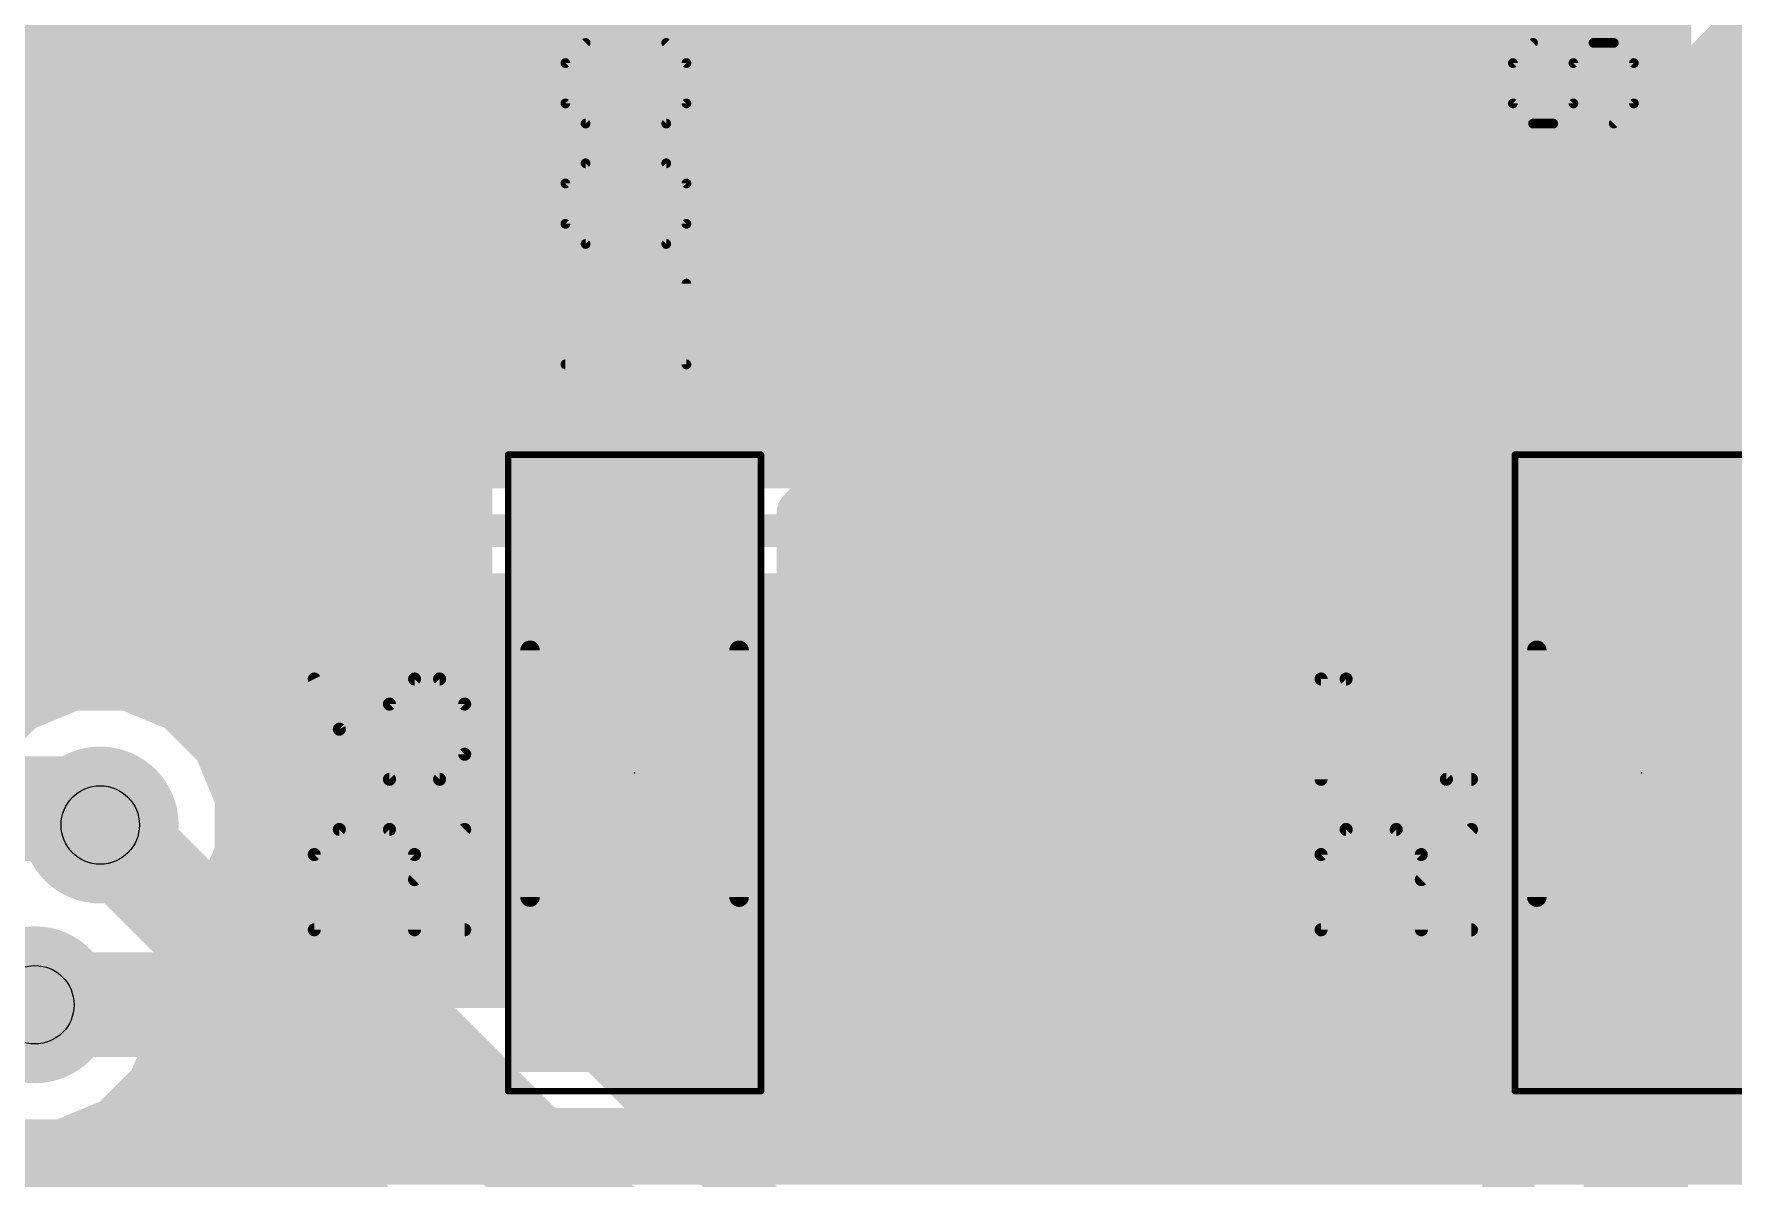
# Model space of a CAD drawing. Extents: x 0 to 10.8, y 0 to 6.1.
# Drawn here: x 4.35 to 4.87, y 3.722 to 4.072 of the extents above; entities that cross this region are included whole.
import ezdxf

# ---------------------------------------------------------------- set-up
doc = ezdxf.new("R2010")
doc.units = 0
for name, color, linetype in [('1', 22, 'CONTINUOUS'), ('116', 253, 'CONTINUOUS'), ('16', 175, 'CONTINUOUS'), ('18', 82, 'CONTINUOUS'), ('23', 7, 'CONTINUOUS'), ('25', 253, 'CONTINUOUS'), ('29', 253, 'CONTINUOUS'), ('30', 253, 'CONTINUOUS'), ('31', 253, 'CONTINUOUS'), ('35', 253, 'CONTINUOUS'), ('39', 22, 'CONTINUOUS'), ('44', 253, 'CONTINUOUS'), ('51', 253, 'CONTINUOUS')]:
    doc.layers.add(name, color=color, linetype=linetype)

# ---------------------------------------------------------------- blocks, each defined once
blk = doc.blocks.new('RECT')
blk.add_solid([(-0.5, -0.5), (0.5, -0.5), (-0.5, 0.5), (0.5, 0.5)])
blk = doc.blocks.new('ROUNDV')
at = {"const_width": 0.5}
blk.add_lwpolyline([(0, -0.25, 1), (0, 0.25, 1), (0, -0.25)], format="xyb", dxfattribs=at)

msp = doc.modelspace()

# ---------------------------------------------------------------- linework, layer by layer
at = {"layer": '1'}
for points, const_width in [([(4.6, 3.97), (4.6, 4.31)], 0.01), ([(4.87, 3.93), (4.87, 4.295)], 0.01), ([(4.579, 4.278102), (4.579, 3.978697)], 0.016), ([(4.849, 4.273102), (4.849, 3.949417)], 0.016), ([(4.620996, 3.961299), (4.620996, 4.270583)], 0.016), ([(4.335996, 4.08), (4.579, 4.08)], 0.016), ([(4.620996, 4.08), (4.849, 4.08)], 0.016), ([(4.335996, 4.064), (4.579, 4.064)], 0.016), ([(4.620996, 4.064), (4.849, 4.064)], 0.016), ([(4.335996, 4.048), (4.579, 4.048)], 0.016), ([(4.620996, 4.048), (4.849, 4.048)], 0.016), ([(4.335996, 4.032), (4.579, 4.032)], 0.016), ([(4.620996, 4.032), (4.849, 4.032)], 0.016), ([(4.335996, 4.016), (4.579, 4.016)], 0.016), ([(4.620996, 4.016), (4.849, 4.016)], 0.016), ([(4.335996, 4), (4.579, 4)], 0.016), ([(4.620996, 4), (4.849, 4)], 0.016), ([(4.335996, 3.984), (4.579, 3.984)], 0.016), ([(4.620996, 3.984), (4.849, 3.984)], 0.016), ([(4.579, 3.978697), (4.54972, 3.949417)], 0.016), ([(4.335996, 3.968), (4.568303, 3.968)], 0.016), ([(4.535, 3.905), (4.6, 3.97)], 0.01), ([(4.620996, 3.968), (4.849, 3.968)], 0.016), ([(4.608697, 3.949), (4.620996, 3.961299)], 0.016), ([(4.335996, 3.952), (4.552303, 3.952)], 0.016), ([(4.611697, 3.952), (4.849, 3.952)], 0.016), ([(4.491429, 3.949417), (4.482059, 3.940047)], 0.016), ([(4.54972, 3.949417), (4.491429, 3.949417)], 0.016), ([(4.585039, 3.925343), (4.608697, 3.949)], 0.016), ([(4.799579, 3.949417), (4.790209, 3.940047)], 0.016), ([(4.849, 3.949417), (4.799579, 3.949417)], 0.016), ([(4.482059, 3.940047), (4.482059, 3.863799)], 0.016), ([(4.790209, 3.940047), (4.790209, 3.863799)], 0.016), ([(4.335697, 3.936), (4.482059, 3.936)], 0.016), ([(4.595697, 3.936), (4.790209, 3.936)], 0.016), ([(4.585039, 3.863799), (4.585039, 3.925343)], 0.016), ([(4.845, 3.905), (4.87, 3.93)], 0.01), ([(4.326339, 3.92), (4.482059, 3.92)], 0.016), ([(4.585039, 3.92), (4.790209, 3.92)], 0.016), ([(4.326339, 3.904), (4.482059, 3.904)], 0.016), ([(4.585039, 3.904), (4.790209, 3.904)], 0.016), ([(4.533551, 3.901925), (4.535, 3.905)], 0.01), ([(4.841701, 3.901925), (4.845, 3.905)], 0.01), ([(4.326339, 3.888), (4.482059, 3.888)], 0.016), ([(4.585039, 3.888), (4.790209, 3.888)], 0.016), ([(4.326339, 3.872), (4.359043, 3.872)], 0.016), ([(4.361445, 3.872996), (4.345642, 3.866449)], 0.016), ([(4.378551, 3.872996), (4.361445, 3.872996)], 0.016), ([(4.394354, 3.866449), (4.378551, 3.872996)], 0.016), ([(4.380957, 3.872), (4.482059, 3.872)], 0.016), ([(4.585039, 3.872), (4.790209, 3.872)], 0.016), ([(4.345642, 3.866449), (4.333547, 3.854354)], 0.016), ([(4.406449, 3.854354), (4.394354, 3.866449)], 0.016), ([(4.482059, 3.863799), (4.491429, 3.854429)], 0.016), ([(4.575669, 3.854429), (4.585039, 3.863799)], 0.016), ([(4.790209, 3.863799), (4.799579, 3.854429)], 0.016), ([(4.404803, 3.856), (4.489858, 3.856)], 0.016), ([(4.57724, 3.856), (4.798008, 3.856)], 0.016), ([(4.410445, 3.844701), (4.406449, 3.854354)], 0.016), ([(4.491429, 3.854429), (4.575669, 3.854429)], 0.016), ([(4.799579, 3.854429), (4.883819, 3.854429)], 0.016), ([(4.426154, 3.828996), (4.410445, 3.844701)], 0.016), ([(4.488531, 3.844449), (4.475059, 3.830976)], 0.016), ([(4.578567, 3.844449), (4.488531, 3.844449)], 0.016), ([(4.592039, 3.830976), (4.578567, 3.844449)], 0.016), ([(4.796681, 3.844449), (4.783209, 3.830976)], 0.016), ([(4.886717, 3.844449), (4.796681, 3.844449)], 0.016), ([(4.37, 3.83), (4.405, 3.795)], 0.032), ([(4.41515, 3.84), (4.484083, 3.84)], 0.016), ([(4.583016, 3.84), (4.792232, 3.84)], 0.016), ([(4.475059, 3.830976), (4.475059, 3.828996)], 0.016), ([(4.592039, 3.748933), (4.592039, 3.830976)], 0.016), ([(4.783209, 3.830976), (4.783209, 3.748933)], 0.016), ([(4.475059, 3.828996), (4.426154, 3.828996)], 0.016), ([(4.592039, 3.824), (4.783209, 3.824)], 0.016), ([(4.592039, 3.808), (4.783209, 3.808)], 0.016), ([(4.405, 3.795), (4.405, 3.79)], 0.032), ([(4.405, 3.79), (4.53, 3.79)], 0.032), ([(4.53, 3.79), (4.533551, 3.789957)], 0.032), ([(4.841701, 3.789957), (4.84, 3.775)], 0.032), ([(4.845, 3.79), (4.841701, 3.789957)], 0.032), ([(5.135, 3.79), (4.845, 3.79)], 0.032), ([(4.592039, 3.792), (4.783209, 3.792)], 0.016), ([(4.28, 3.775), (4.35, 3.775)], 0.032), ([(4.84, 3.775), (4.84, 3.375)], 0.032), ([(4.592039, 3.776), (4.783209, 3.776)], 0.016), ([(4.592039, 3.76), (4.783209, 3.76)], 0.016), ([(4.386449, 3.750642), (4.388154, 3.754764)], 0.016), ([(4.388154, 3.754764), (4.39724, 3.751)], 0.016), ([(4.374354, 3.738547), (4.386449, 3.750642)], 0.016), ([(4.39724, 3.751), (4.412756, 3.751)], 0.016), ([(4.412756, 3.751), (4.475059, 3.751)], 0.016), ([(4.475059, 3.751), (4.475059, 3.748933)], 0.016), ([(4.475059, 3.748933), (4.488531, 3.735461)], 0.016), ([(4.578567, 3.735461), (4.592039, 3.748933)], 0.016), ([(4.783209, 3.748933), (4.796681, 3.735461)], 0.016), ([(4.379807, 3.744), (4.479992, 3.744)], 0.016), ([(4.587106, 3.744), (4.788142, 3.744)], 0.016), ([(4.358551, 3.732), (4.374354, 3.738547)], 0.016), ([(4.341445, 3.732), (4.358551, 3.732)], 0.016), ([(4.488531, 3.735461), (4.578567, 3.735461)], 0.016), ([(4.796681, 3.735461), (4.801, 3.735461)], 0.016), ([(4.801, 3.735461), (4.801, 3.413996)], 0.016), ([(4.268154, 3.728), (4.801, 3.728)], 0.016)]:
    msp.add_lwpolyline(points, dxfattribs=dict(at, const_width=const_width))
for points, const_width in [([(4.579, 4.076, 1), (4.579, 4.084)], 0.008), ([(4.620996, 4.084, 1), (4.620996, 4.076)], 0.008), ([(4.849, 4.076, 1), (4.849, 4.084)], 0.008), ([(4.579, 4.06, 1), (4.579, 4.068)], 0.008), ([(4.620996, 4.068, 1), (4.620996, 4.06)], 0.008), ([(4.849, 4.06, 1), (4.849, 4.068)], 0.008), ([(4.579, 4.044, 1), (4.579, 4.052)], 0.008), ([(4.620996, 4.052, 1), (4.620996, 4.044)], 0.008), ([(4.849, 4.044, 1), (4.849, 4.052)], 0.008), ([(4.579, 4.028, 1), (4.579, 4.036)], 0.008), ([(4.620996, 4.036, 1), (4.620996, 4.028)], 0.008), ([(4.849, 4.028, 1), (4.849, 4.036)], 0.008), ([(4.579, 4.012, 1), (4.579, 4.02)], 0.008), ([(4.620996, 4.02, 1), (4.620996, 4.012)], 0.008), ([(4.849, 4.012, 1), (4.849, 4.02)], 0.008), ([(4.579, 3.996, 1), (4.579, 4.004)], 0.008), ([(4.620996, 4.004, 1), (4.620996, 3.996)], 0.008), ([(4.849, 3.996, 1), (4.849, 4.004)], 0.008), ([(4.579, 3.98, 1), (4.579, 3.988)], 0.008), ([(4.620996, 3.988, 1), (4.620996, 3.98)], 0.008), ([(4.849, 3.98, 1), (4.849, 3.988)], 0.008), ([(4.581828, 3.975868, 1), (4.576172, 3.981525)], 0.008), ([(4.575, 3.978697, 1), (4.583, 3.978697)], 0.008), ([(4.568303, 3.964, 1), (4.568303, 3.972)], 0.008), ([(4.601768, 3.968232, 1), (4.598232, 3.971768)], 0.005), ([(4.620996, 3.972, 1), (4.620996, 3.964)], 0.008), ([(4.849, 3.964, 1), (4.849, 3.972)], 0.008), ([(4.5975, 3.97, 1), (4.6025, 3.97)], 0.005), ([(4.623824, 3.958471, 1), (4.618168, 3.964128)], 0.008), ([(4.616996, 3.961299, 1), (4.624996, 3.961299)], 0.008), ([(4.552303, 3.948, 1), (4.552303, 3.956)], 0.008), ([(4.611697, 3.956, 1), (4.611697, 3.948)], 0.008), ([(4.849, 3.948, 1), (4.849, 3.956)], 0.008), ([(4.491429, 3.953417, 1), (4.491429, 3.945417)], 0.008), ([(4.494258, 3.946589, 1), (4.488601, 3.952246)], 0.008), ([(4.546892, 3.952246, 1), (4.552549, 3.946589)], 0.008), ([(4.54972, 3.945417, 1), (4.54972, 3.953417)], 0.008), ([(4.605868, 3.951828, 1), (4.611525, 3.946172)], 0.008), ([(4.611525, 3.946172, 1), (4.605868, 3.951828)], 0.008), ([(4.799579, 3.953417, 1), (4.799579, 3.945417)], 0.008), ([(4.802407, 3.946589, 1), (4.79675, 3.952246)], 0.008), ([(4.845, 3.949417, 1), (4.853, 3.949417)], 0.008), ([(4.849, 3.945417, 1), (4.849, 3.953417)], 0.008), ([(4.486059, 3.940047, 1), (4.478059, 3.940047)], 0.008), ([(4.794209, 3.940047, 1), (4.786209, 3.940047)], 0.008), ([(4.479231, 3.942876, 1), (4.484887, 3.937219)], 0.008), ([(4.482059, 3.932, 1), (4.482059, 3.94)], 0.008), ([(4.595697, 3.94, 1), (4.595697, 3.932)], 0.008), ([(4.78738, 3.942876, 1), (4.793037, 3.937219)], 0.008), ([(4.790209, 3.932, 1), (4.790209, 3.94)], 0.008), ([(4.589039, 3.925343, 1), (4.581039, 3.925343)], 0.008), ([(4.582211, 3.928171, 1), (4.587868, 3.922514)], 0.008), ([(4.8675, 3.93, 1), (4.8725, 3.93)], 0.005), ([(4.871768, 3.928232, 1), (4.868232, 3.931768)], 0.005), ([(4.482059, 3.916, 1), (4.482059, 3.924)], 0.008), ([(4.585039, 3.924, 1), (4.585039, 3.916)], 0.008), ([(4.790209, 3.916, 1), (4.790209, 3.924)], 0.008), ([(4.482059, 3.9, 1), (4.482059, 3.908)], 0.008), ([(4.585039, 3.908, 1), (4.585039, 3.9)], 0.008), ([(4.790209, 3.9, 1), (4.790209, 3.908)], 0.008), ([(4.53129, 3.902991, 1), (4.535813, 3.90086)], 0.005), ([(4.533232, 3.906768, 1), (4.536768, 3.903232)], 0.005), ([(4.537262, 3.903934, 1), (4.532738, 3.906066)], 0.005), ([(4.839996, 3.903754, 1), (4.843405, 3.900096)], 0.005), ([(4.843232, 3.906768, 1), (4.846768, 3.903232)], 0.005), ([(4.846704, 3.903171, 1), (4.843296, 3.906829)], 0.005), ([(4.482059, 3.884, 1), (4.482059, 3.892)], 0.008), ([(4.585039, 3.892, 1), (4.585039, 3.884)], 0.008), ([(4.790209, 3.884, 1), (4.790209, 3.892)], 0.008), ([(4.361445, 3.876996, 1), (4.361445, 3.868996)], 0.008), ([(4.359043, 3.868, 1), (4.359043, 3.876)], 0.008), ([(4.362976, 3.869301, 1), (4.359914, 3.876691)], 0.008), ([(4.380082, 3.876691, 1), (4.37702, 3.869301)], 0.008), ([(4.380957, 3.876, 1), (4.380957, 3.868)], 0.008), ([(4.378551, 3.868996, 1), (4.378551, 3.876996)], 0.008), ([(4.482059, 3.868, 1), (4.482059, 3.876)], 0.008), ([(4.585039, 3.876, 1), (4.585039, 3.868)], 0.008), ([(4.790209, 3.868, 1), (4.790209, 3.876)], 0.008), ([(4.34847, 3.86362, 1), (4.342813, 3.869277)], 0.008), ([(4.397183, 3.869277, 1), (4.391526, 3.86362)], 0.008), ([(4.344111, 3.870144, 1), (4.347173, 3.862753)], 0.008), ([(4.392823, 3.862753, 1), (4.395885, 3.870144)], 0.008), ([(4.484887, 3.866628, 1), (4.479231, 3.860971)], 0.008), ([(4.587868, 3.860971, 1), (4.582211, 3.866628)], 0.008), ([(4.793037, 3.866628, 1), (4.78738, 3.860971)], 0.008), ([(4.404803, 3.86, 1), (4.404803, 3.852)], 0.008), ([(4.478059, 3.863799, 1), (4.486059, 3.863799)], 0.008), ([(4.489858, 3.852, 1), (4.489858, 3.86)], 0.008), ([(4.57724, 3.86, 1), (4.57724, 3.852)], 0.008), ([(4.581039, 3.863799, 1), (4.589039, 3.863799)], 0.008), ([(4.786209, 3.863799, 1), (4.794209, 3.863799)], 0.008), ([(4.798008, 3.852, 1), (4.798008, 3.86)], 0.008), ([(4.410145, 3.855884, 1), (4.402753, 3.852824)], 0.008), ([(4.40362, 3.851526, 1), (4.409277, 3.857183)], 0.008), ([(4.491429, 3.858429, 1), (4.491429, 3.850429)], 0.008), ([(4.488601, 3.851601, 1), (4.494258, 3.857258)], 0.008), ([(4.572841, 3.857258, 1), (4.578498, 3.851601)], 0.008), ([(4.575669, 3.850429, 1), (4.575669, 3.858429)], 0.008), ([(4.799579, 3.858429, 1), (4.799579, 3.850429)], 0.008), ([(4.79675, 3.851601, 1), (4.802407, 3.857258)], 0.008), ([(4.413273, 3.84753, 1), (4.407617, 3.841872)], 0.008), ([(4.406749, 3.843171, 1), (4.414141, 3.846231)], 0.008), ([(4.488531, 3.848449, 1), (4.488531, 3.840449)], 0.008), ([(4.49136, 3.84162, 1), (4.485703, 3.847277)], 0.008), ([(4.581395, 3.847277, 1), (4.575739, 3.84162)], 0.008), ([(4.578567, 3.840449, 1), (4.578567, 3.848449)], 0.008), ([(4.796681, 3.848449, 1), (4.796681, 3.840449)], 0.008), ([(4.79951, 3.84162, 1), (4.793853, 3.847277)], 0.008), ([(4.375657, 3.835657, 1), (4.364343, 3.824343)], 0.016), ([(4.41515, 3.844, 1), (4.41515, 3.836)], 0.008), ([(4.484083, 3.836, 1), (4.484083, 3.844)], 0.008), ([(4.583016, 3.844, 1), (4.583016, 3.836)], 0.008), ([(4.792232, 3.836, 1), (4.792232, 3.844)], 0.008), ([(4.479059, 3.830976, 1), (4.471059, 3.830976)], 0.008), ([(4.596039, 3.830976, 1), (4.588039, 3.830976)], 0.008), ([(4.787209, 3.830976, 1), (4.779209, 3.830976)], 0.008), ([(4.426154, 3.832996, 1), (4.426154, 3.824996)], 0.008), ([(4.423325, 3.826167, 1), (4.428982, 3.831825)], 0.008), ([(4.472231, 3.833805, 1), (4.477887, 3.828148)], 0.008), ([(4.471059, 3.828996, 1), (4.479059, 3.828996)], 0.008), ([(4.475059, 3.824996, 1), (4.475059, 3.832996)], 0.008), ([(4.589211, 3.828148, 1), (4.594868, 3.833805)], 0.008), ([(4.78038, 3.833805, 1), (4.786037, 3.828148)], 0.008), ([(4.592039, 3.828, 1), (4.592039, 3.82)], 0.008), ([(4.783209, 3.82, 1), (4.783209, 3.828)], 0.008), ([(4.592039, 3.812, 1), (4.592039, 3.804)], 0.008), ([(4.783209, 3.804, 1), (4.783209, 3.812)], 0.008), ([(4.413, 3.795, 1), (4.397, 3.795)], 0.016), ([(4.399343, 3.789343, 1), (4.410657, 3.800657)], 0.016), ([(4.405, 3.798, 1), (4.405, 3.782)], 0.016), ([(4.530098, 3.797999, 1), (4.529902, 3.782001)], 0.016), ([(4.53, 3.782, 1), (4.53, 3.798)], 0.016), ([(4.533454, 3.781957, 1), (4.533649, 3.797956)], 0.016), ([(4.841596, 3.797956, 1), (4.841806, 3.781957)], 0.016), ([(4.84965, 3.789053, 1), (4.833752, 3.790861)], 0.016), ([(4.845, 3.798, 1), (4.845, 3.782)], 0.016), ([(4.845105, 3.782001, 1), (4.844895, 3.797999)], 0.016), ([(4.397, 3.79, 1), (4.413, 3.79)], 0.016), ([(4.592039, 3.796, 1), (4.592039, 3.788)], 0.008), ([(4.783209, 3.788, 1), (4.783209, 3.796)], 0.008), ([(4.35, 3.767, 1), (4.35, 3.783)], 0.016), ([(4.848, 3.775, 1), (4.832, 3.775)], 0.016), ([(4.592039, 3.78, 1), (4.592039, 3.772)], 0.008), ([(4.783209, 3.772, 1), (4.783209, 3.78)], 0.008), ([(4.832051, 3.775904, 1), (4.847949, 3.774096)], 0.016), ([(4.592039, 3.764, 1), (4.592039, 3.756)], 0.008), ([(4.783209, 3.756, 1), (4.783209, 3.764)], 0.008), ([(4.389684, 3.758459, 1), (4.386623, 3.751068)], 0.008), ([(4.39185, 3.753235, 1), (4.384457, 3.756292)], 0.008), ([(4.382752, 3.75217, 1), (4.390145, 3.749113)], 0.008), ([(4.389277, 3.747813, 1), (4.38362, 3.75347)], 0.008), ([(4.39724, 3.755, 1), (4.39724, 3.747)], 0.008), ([(4.395709, 3.747304, 1), (4.398771, 3.754696)], 0.008), ([(4.412756, 3.755, 1), (4.412756, 3.747)], 0.008), ([(4.412756, 3.747, 1), (4.412756, 3.755)], 0.008), ([(4.479059, 3.751, 1), (4.471059, 3.751)], 0.008), ([(4.477887, 3.751761, 1), (4.472231, 3.746105)], 0.008), ([(4.475059, 3.747, 1), (4.475059, 3.755)], 0.008), ([(4.594868, 3.746105, 1), (4.589211, 3.751761)], 0.008), ([(4.786037, 3.751761, 1), (4.78038, 3.746105)], 0.008), ([(4.379807, 3.748, 1), (4.379807, 3.74)], 0.008), ([(4.471059, 3.748933, 1), (4.479059, 3.748933)], 0.008), ([(4.479992, 3.74, 1), (4.479992, 3.748)], 0.008), ([(4.587106, 3.748, 1), (4.587106, 3.74)], 0.008), ([(4.588039, 3.748933, 1), (4.596039, 3.748933)], 0.008), ([(4.779209, 3.748933, 1), (4.787209, 3.748933)], 0.008), ([(4.788142, 3.74, 1), (4.788142, 3.748)], 0.008), ([(4.371526, 3.741376, 1), (4.377183, 3.735719)], 0.008), ([(4.375885, 3.734852, 1), (4.372823, 3.742243)], 0.008), ([(4.35702, 3.735695, 1), (4.360082, 3.728305)], 0.008), ([(4.358551, 3.728, 1), (4.358551, 3.736)], 0.008), ([(4.488531, 3.739461, 1), (4.488531, 3.731461)], 0.008), ([(4.485703, 3.732632, 1), (4.49136, 3.738289)], 0.008), ([(4.575739, 3.738289, 1), (4.581395, 3.732632)], 0.008), ([(4.578567, 3.731461, 1), (4.578567, 3.739461)], 0.008), ([(4.796681, 3.739461, 1), (4.796681, 3.731461)], 0.008), ([(4.793853, 3.732632, 1), (4.79951, 3.738289)], 0.008), ([(4.805, 3.735461, 1), (4.797, 3.735461)], 0.008), ([(4.801, 3.731461, 1), (4.801, 3.739461)], 0.008), ([(4.801, 3.724, 1), (4.801, 3.732)], 0.008)]:
    msp.add_lwpolyline(points, format="xyb", dxfattribs=dict(at, const_width=const_width))
at = {"layer": '116', "const_width": 0.008071}
for points in [[(4.37, 3.820079, 1), (4.37, 3.839921, 1), (4.37, 3.820079)], [(4.35, 3.765079, 1), (4.35, 3.784921, 1), (4.35, 3.765079)]]:
    msp.add_lwpolyline(points, format="xyb", dxfattribs=at)
at = {"layer": '16'}
for points, const_width in [([(4.415, 3.94), (4.775, 4.3)], 0.01), ([(4.69, 3.92), (5.07, 4.3)], 0.01), ([(4.736917, 4.291614), (4.406299, 3.960996)], 0.016), ([(5.032189, 4.291886), (4.681299, 3.940996)], 0.016), ([(4.445689, 3.940996), (4.76528, 4.260583)], 0.016), ([(4.710996, 3.911299), (5.06028, 4.260583)], 0.016), ([(4.299697, 4.08), (4.525303, 4.08)], 0.016), ([(4.584693, 4.08), (4.820303, 4.08)], 0.016), ([(4.283697, 4.064), (4.509303, 4.064)], 0.016), ([(4.568693, 4.064), (4.804303, 4.064)], 0.016), ([(4.863697, 4.064), (6.910063, 4.064)], 0.016), ([(4.267697, 4.048), (4.493303, 4.048)], 0.016), ([(4.552693, 4.048), (4.788303, 4.048)], 0.016), ([(4.847697, 4.048), (6.910063, 4.048)], 0.016), ([(4.251697, 4.032), (4.477303, 4.032)], 0.016), ([(4.536693, 4.032), (4.772303, 4.032)], 0.016), ([(4.831697, 4.032), (6.910063, 4.032)], 0.016), ([(4.235697, 4.016), (4.461303, 4.016)], 0.016), ([(4.520693, 4.016), (4.756303, 4.016)], 0.016), ([(4.815697, 4.016), (6.910063, 4.016)], 0.016), ([(4.219697, 4), (4.445303, 4)], 0.016), ([(4.504693, 4), (4.740303, 4)], 0.016), ([(4.799697, 4), (6.910063, 4)], 0.016), ([(4.203697, 3.984), (4.429303, 3.984)], 0.016), ([(4.488693, 3.984), (4.724303, 3.984)], 0.016), ([(4.783697, 3.984), (6.910063, 3.984)], 0.016), ([(4.227906, 3.968), (4.413303, 3.968)], 0.016), ([(4.472693, 3.968), (4.708303, 3.968)], 0.016), ([(4.767697, 3.968), (6.910063, 3.968)], 0.016), ([(4.406299, 3.960996), (4.234909, 3.960996)], 0.016), ([(4.456693, 3.952), (4.692303, 3.952)], 0.016), ([(4.751697, 3.952), (6.910063, 3.952)], 0.016), ([(4.681299, 3.940996), (4.445689, 3.940996)], 0.016), ([(4.205, 3.94), (4.415, 3.94)], 0.01), ([(4.735697, 3.936), (6.910063, 3.936)], 0.016), ([(4.719697, 3.92), (6.910063, 3.92)], 0.016), ([(4.235, 3.92), (4.69, 3.92)], 0.01), ([(4.698697, 3.899), (4.710996, 3.911299)], 0.016), ([(4.703697, 3.904), (6.910063, 3.904)], 0.016), ([(4.243697, 3.899), (4.698697, 3.899)], 0.016), ([(4.240996, 3.888), (6.910063, 3.888)], 0.016), ([(4.372756, 3.873996), (4.237331, 3.873996)], 0.016), ([(4.375169, 3.872996), (4.372756, 3.873996)], 0.016), ([(4.378551, 3.872996), (4.375169, 3.872996)], 0.016), ([(4.394354, 3.866449), (4.378551, 3.872996)], 0.016), ([(4.380957, 3.872), (6.910063, 3.872)], 0.016), ([(4.406449, 3.854354), (4.394354, 3.866449)], 0.016), ([(4.404803, 3.856), (6.910063, 3.856)], 0.016), ([(4.412996, 3.838551), (4.406449, 3.854354)], 0.016), ([(4.19, 3.835), (4.365, 3.835)], 0.032), ([(4.365, 3.835), (4.37, 3.83)], 0.032), ([(4.412398, 3.84), (6.910063, 3.84)], 0.016), ([(4.412996, 3.821445), (4.412996, 3.838551)], 0.016), ([(4.409909, 3.813996), (4.412996, 3.821445)], 0.016), ([(4.412996, 3.824), (6.910063, 3.824)], 0.016), ([(4.462756, 3.813996), (4.409909, 3.813996)], 0.016), ([(4.477091, 3.808059), (4.462756, 3.813996)], 0.016), ([(4.488059, 3.797091), (4.477091, 3.808059)], 0.016), ([(4.47715, 3.808), (6.910063, 3.808)], 0.016), ([(5.206154, 3.078996), (4.488059, 3.797091)], 0.016), ([(4.49315, 3.792), (6.910063, 3.792)], 0.016), ([(4.35, 3.775), (4.455, 3.775)], 0.032), ([(4.455, 3.775), (5.19, 3.04)], 0.032), ([(4.50915, 3.776), (6.910063, 3.776)], 0.016), ([(4.52515, 3.76), (6.910063, 3.76)], 0.016), ([(4.54115, 3.744), (6.910063, 3.744)], 0.016), ([(4.435, 3.72), (4.185, 3.72)], 0.032), ([(4.525, 3.63), (4.435, 3.72)], 0.032), ([(4.55715, 3.728), (6.910063, 3.728)], 0.016)]:
    msp.add_lwpolyline(points, dxfattribs=dict(at, const_width=const_width))
for points, const_width in [([(4.525303, 4.076, 1), (4.525303, 4.084)], 0.008), ([(4.584693, 4.084, 1), (4.584693, 4.076)], 0.008), ([(4.820303, 4.076, 1), (4.820303, 4.084)], 0.008), ([(4.509303, 4.06, 1), (4.509303, 4.068)], 0.008), ([(4.568693, 4.068, 1), (4.568693, 4.06)], 0.008), ([(4.804303, 4.06, 1), (4.804303, 4.068)], 0.008), ([(4.863697, 4.068, 1), (4.863697, 4.06)], 0.008), ([(4.493303, 4.044, 1), (4.493303, 4.052)], 0.008), ([(4.552693, 4.052, 1), (4.552693, 4.044)], 0.008), ([(4.788303, 4.044, 1), (4.788303, 4.052)], 0.008), ([(4.847697, 4.052, 1), (4.847697, 4.044)], 0.008), ([(4.477303, 4.028, 1), (4.477303, 4.036)], 0.008), ([(4.536693, 4.036, 1), (4.536693, 4.028)], 0.008), ([(4.772303, 4.028, 1), (4.772303, 4.036)], 0.008), ([(4.831697, 4.036, 1), (4.831697, 4.028)], 0.008), ([(4.461303, 4.012, 1), (4.461303, 4.02)], 0.008), ([(4.520693, 4.02, 1), (4.520693, 4.012)], 0.008), ([(4.756303, 4.012, 1), (4.756303, 4.02)], 0.008), ([(4.815697, 4.02, 1), (4.815697, 4.012)], 0.008), ([(4.445303, 3.996, 1), (4.445303, 4.004)], 0.008), ([(4.504693, 4.004, 1), (4.504693, 3.996)], 0.008), ([(4.740303, 3.996, 1), (4.740303, 4.004)], 0.008), ([(4.799697, 4.004, 1), (4.799697, 3.996)], 0.008), ([(4.429303, 3.98, 1), (4.429303, 3.988)], 0.008), ([(4.488693, 3.988, 1), (4.488693, 3.98)], 0.008), ([(4.724303, 3.98, 1), (4.724303, 3.988)], 0.008), ([(4.783697, 3.988, 1), (4.783697, 3.98)], 0.008), ([(4.413303, 3.964, 1), (4.413303, 3.972)], 0.008), ([(4.472693, 3.972, 1), (4.472693, 3.964)], 0.008), ([(4.708303, 3.964, 1), (4.708303, 3.972)], 0.008), ([(4.767697, 3.972, 1), (4.767697, 3.964)], 0.008), ([(4.406299, 3.956996, 1), (4.406299, 3.964996)], 0.008), ([(4.403471, 3.963824, 1), (4.409128, 3.958168)], 0.008), ([(4.456693, 3.956, 1), (4.456693, 3.948)], 0.008), ([(4.692303, 3.948, 1), (4.692303, 3.956)], 0.008), ([(4.751697, 3.956, 1), (4.751697, 3.948)], 0.008), ([(4.445689, 3.944996, 1), (4.445689, 3.936996)], 0.008), ([(4.442861, 3.943825, 1), (4.448517, 3.938168)], 0.008), ([(4.678471, 3.943824, 1), (4.684128, 3.938168)], 0.008), ([(4.681299, 3.936996, 1), (4.681299, 3.944996)], 0.008), ([(4.413232, 3.941768, 1), (4.416768, 3.938232)], 0.005), ([(4.415, 3.9375, 1), (4.415, 3.9425)], 0.005), ([(4.735697, 3.94, 1), (4.735697, 3.932)], 0.008), ([(4.719697, 3.924, 1), (4.719697, 3.916)], 0.008), ([(4.688232, 3.921768, 1), (4.691768, 3.918232)], 0.005), ([(4.69, 3.9175, 1), (4.69, 3.9225)], 0.005), ([(4.708168, 3.914128, 1), (4.713824, 3.908471)], 0.008), ([(4.713824, 3.908471, 1), (4.708168, 3.914128)], 0.008), ([(4.703697, 3.908, 1), (4.703697, 3.9)], 0.008), ([(4.695868, 3.901828, 1), (4.701525, 3.896172)], 0.008), ([(4.698697, 3.895, 1), (4.698697, 3.903)], 0.008), ([(4.374287, 3.877691, 1), (4.371225, 3.870301)], 0.008), ([(4.375169, 3.876996, 1), (4.375169, 3.868996)], 0.008), ([(4.372756, 3.869996, 1), (4.372756, 3.877996)], 0.008), ([(4.373638, 3.869301, 1), (4.3767, 3.876691)], 0.008), ([(4.380082, 3.876691, 1), (4.37702, 3.869301)], 0.008), ([(4.380957, 3.876, 1), (4.380957, 3.868)], 0.008), ([(4.378551, 3.868996, 1), (4.378551, 3.876996)], 0.008), ([(4.397183, 3.869277, 1), (4.391526, 3.86362)], 0.008), ([(4.392823, 3.862753, 1), (4.395885, 3.870144)], 0.008), ([(4.404803, 3.86, 1), (4.404803, 3.852)], 0.008), ([(4.410144, 3.855885, 1), (4.402753, 3.852823)], 0.008), ([(4.40362, 3.851526, 1), (4.409277, 3.857183)], 0.008), ([(4.370657, 3.840657, 1), (4.359343, 3.829343)], 0.016), ([(4.365, 3.827, 1), (4.365, 3.843)], 0.016), ([(4.364343, 3.824343, 1), (4.375657, 3.835657)], 0.016), ([(4.412398, 3.844, 1), (4.412398, 3.836)], 0.008), ([(4.416996, 3.838551, 1), (4.408996, 3.838551)], 0.008), ([(4.409301, 3.83702, 1), (4.416691, 3.840082)], 0.008), ([(4.412996, 3.828, 1), (4.412996, 3.82)], 0.008), ([(4.416691, 3.819914, 1), (4.409301, 3.822976)], 0.008), ([(4.408996, 3.821445, 1), (4.416996, 3.821445)], 0.008), ([(4.409909, 3.817996, 1), (4.409909, 3.809996)], 0.008), ([(4.406214, 3.815527, 1), (4.413605, 3.812465)], 0.008), ([(4.464287, 3.817692, 1), (4.461225, 3.8103)], 0.008), ([(4.462756, 3.809996, 1), (4.462756, 3.817996)], 0.008), ([(4.479919, 3.810887, 1), (4.474262, 3.805231)], 0.008), ([(4.47715, 3.812, 1), (4.47715, 3.804)], 0.008), ([(4.47556, 3.804363, 1), (4.478621, 3.811755)], 0.008), ([(4.490887, 3.799919, 1), (4.485231, 3.794262)], 0.008), ([(4.485231, 3.794262, 1), (4.490887, 3.799919)], 0.008), ([(4.49315, 3.796, 1), (4.49315, 3.788)], 0.008), ([(4.35, 3.783, 1), (4.35, 3.767)], 0.016), ([(4.460657, 3.780657, 1), (4.449343, 3.769343)], 0.016), ([(4.455, 3.767, 1), (4.455, 3.783)], 0.016), ([(4.50915, 3.78, 1), (4.50915, 3.772)], 0.008), ([(4.52515, 3.764, 1), (4.52515, 3.756)], 0.008), ([(4.54115, 3.748, 1), (4.54115, 3.74)], 0.008), ([(4.440657, 3.725657, 1), (4.429343, 3.714343)], 0.016), ([(4.435, 3.712, 1), (4.435, 3.728)], 0.016), ([(4.55715, 3.732, 1), (4.55715, 3.724)], 0.008)]:
    msp.add_lwpolyline(points, format="xyb", dxfattribs=dict(at, const_width=const_width))
at = {"layer": '23'}
for p in [(4.533551, 3.845941), (4.841701, 3.845941)]:
    msp.add_point(p, dxfattribs=at)
at = {"layer": '25'}
for points, const_width in [([(4.518559, 4.069276), (4.512386, 4.063106)], 0.003), ([(4.549417, 4.063106), (4.543248, 4.069276)], 0.003), ([(4.808559, 4.069276), (4.802386, 4.063106)], 0.003), ([(4.820902, 4.063106), (4.827075, 4.069276)], 0.003), ([(4.827075, 4.069276), (4.833248, 4.069276)], 0.003), ([(4.833248, 4.069276), (4.839417, 4.063106)], 0.003), ([(4.512386, 4.063106), (4.512386, 4.05076)], 0.003), ([(4.549417, 4.05076), (4.549417, 4.063106)], 0.003), ([(4.802386, 4.063106), (4.802386, 4.05076)], 0.003), ([(4.820902, 4.05076), (4.820902, 4.063106)], 0.003), ([(4.839417, 4.063106), (4.839417, 4.05076)], 0.003), ([(4.512386, 4.05076), (4.518559, 4.044591)], 0.003), ([(4.543248, 4.044591), (4.549417, 4.05076)], 0.003), ([(4.802386, 4.05076), (4.808559, 4.044591)], 0.003), ([(4.814732, 4.044591), (4.820902, 4.05076)], 0.003), ([(4.839417, 4.05076), (4.833248, 4.044591)], 0.003), ([(4.518559, 4.044591), (4.543248, 4.044591)], 0.003), ([(4.808559, 4.044591), (4.814732, 4.044591)], 0.003), ([(4.518559, 4.032445), (4.512386, 4.026276)], 0.003), ([(4.543248, 4.032445), (4.518559, 4.032445)], 0.003), ([(4.549417, 4.026276), (4.543248, 4.032445)], 0.003), ([(4.512386, 4.026276), (4.512386, 4.013929)], 0.003), ([(4.549417, 4.013929), (4.549417, 4.026276)], 0.003), ([(4.512386, 4.013929), (4.518559, 4.00776)], 0.003), ([(4.543248, 4.00776), (4.549417, 4.013929)], 0.003), ([(4.518559, 4.00776), (4.543248, 4.00776)], 0.003), ([(4.549417, 3.970929), (4.549417, 3.995614)], 0.003), ([(4.512386, 3.970929), (4.549417, 3.970929)], 0.003), ([(4.435516, 3.874665), (4.443189, 3.859319)], 0.004), ([(4.466209, 3.874665), (4.458535, 3.866992)], 0.004), ([(4.473882, 3.874665), (4.466209, 3.874665)], 0.004), ([(4.481551, 3.866992), (4.473882, 3.874665)], 0.004), ([(4.743665, 3.843976), (4.743665, 3.874665)], 0.004), ([(4.743665, 3.874665), (4.751339, 3.874665)], 0.004), ([(4.751339, 3.874665), (4.782031, 3.843976)], 0.004), ([(4.458535, 3.866992), (4.458535, 3.843976)], 0.004), ([(4.481551, 3.851646), (4.481551, 3.866992)], 0.004), ([(4.443189, 3.859319), (4.458535, 3.843976)], 0.004), ([(4.473882, 3.843976), (4.481551, 3.851646)], 0.004), ([(4.458535, 3.843976), (4.473882, 3.843976)], 0.004), ([(4.782031, 3.843976), (4.789701, 3.843976)], 0.004), ([(4.435516, 3.820957), (4.443189, 3.82863)], 0.004), ([(4.443189, 3.82863), (4.458535, 3.82863)], 0.004), ([(4.458535, 3.82863), (4.466209, 3.820957)], 0.004), ([(4.466209, 3.813283), (4.481551, 3.82863)], 0.004), ([(4.743665, 3.820957), (4.751339, 3.82863)], 0.004), ([(4.751339, 3.82863), (4.766685, 3.82863)], 0.004), ([(4.766685, 3.82863), (4.774358, 3.820957)], 0.004), ([(4.774358, 3.813283), (4.789701, 3.82863)], 0.004), ([(4.435516, 3.797941), (4.435516, 3.820957)], 0.004), ([(4.466209, 3.820957), (4.466209, 3.797941)], 0.004), ([(4.743665, 3.797941), (4.743665, 3.820957)], 0.004), ([(4.774358, 3.820957), (4.774358, 3.797941)], 0.004), ([(4.481551, 3.797941), (4.435516, 3.797941)], 0.004), ([(4.789701, 3.797941), (4.743665, 3.797941)], 0.004)]:
    msp.add_lwpolyline(points, dxfattribs=dict(at, const_width=const_width))
for points, const_width in [([(4.519089, 4.068745, 1), (4.518029, 4.069806)], 0.0015), ([(4.543778, 4.069806, 1), (4.542718, 4.068745)], 0.0015), ([(4.809089, 4.068745, 1), (4.808029, 4.069806)], 0.0015), ([(4.827075, 4.070026, 1), (4.827075, 4.068526)], 0.0015), ([(4.827605, 4.068745, 1), (4.826545, 4.069806)], 0.0015), ([(4.833778, 4.069806, 1), (4.832718, 4.068745)], 0.0015), ([(4.833248, 4.068526, 1), (4.833248, 4.070026)], 0.0015), ([(4.513136, 4.063106, 1), (4.511636, 4.063106)], 0.0015), ([(4.511856, 4.063637, 1), (4.512916, 4.062576)], 0.0015), ([(4.550167, 4.063106, 1), (4.548667, 4.063106)], 0.0015), ([(4.548887, 4.062576, 1), (4.549948, 4.063637)], 0.0015), ([(4.803136, 4.063106, 1), (4.801636, 4.063106)], 0.0015), ([(4.801856, 4.063637, 1), (4.802916, 4.062576)], 0.0015), ([(4.820371, 4.063637, 1), (4.821432, 4.062576)], 0.0015), ([(4.821652, 4.063106, 1), (4.820152, 4.063106)], 0.0015), ([(4.840167, 4.063106, 1), (4.838667, 4.063106)], 0.0015), ([(4.838887, 4.062576, 1), (4.839948, 4.063637)], 0.0015), ([(4.512916, 4.05129, 1), (4.511856, 4.050229)], 0.0015), ([(4.511636, 4.05076, 1), (4.513136, 4.05076)], 0.0015), ([(4.548667, 4.05076, 1), (4.550167, 4.05076)], 0.0015), ([(4.549948, 4.05023, 1), (4.548887, 4.05129)], 0.0015), ([(4.802916, 4.05129, 1), (4.801856, 4.050229)], 0.0015), ([(4.801636, 4.05076, 1), (4.803136, 4.05076)], 0.0015), ([(4.820152, 4.05076, 1), (4.821652, 4.05076)], 0.0015), ([(4.821432, 4.05023, 1), (4.820371, 4.05129)], 0.0015), ([(4.838667, 4.05076, 1), (4.840167, 4.05076)], 0.0015), ([(4.839948, 4.05023, 1), (4.838887, 4.05129)], 0.0015), ([(4.518559, 4.045341, 1), (4.518559, 4.043841)], 0.0015), ([(4.543248, 4.043841, 1), (4.543248, 4.045341)], 0.0015), ([(4.808559, 4.045341, 1), (4.808559, 4.043841)], 0.0015), ([(4.814732, 4.043841, 1), (4.814732, 4.045341)], 0.0015), ([(4.518029, 4.04406, 1), (4.519089, 4.045121)], 0.0015), ([(4.542718, 4.045121, 1), (4.543778, 4.04406)], 0.0015), ([(4.808029, 4.04406, 1), (4.809089, 4.045121)], 0.0015), ([(4.814202, 4.045121, 1), (4.815263, 4.04406)], 0.0015), ([(4.832718, 4.045121, 1), (4.833778, 4.04406)], 0.0015), ([(4.518559, 4.033195, 1), (4.518559, 4.031695)], 0.0015), ([(4.519089, 4.031914, 1), (4.518029, 4.032975)], 0.0015), ([(4.543778, 4.032975, 1), (4.542718, 4.031915)], 0.0015), ([(4.543248, 4.031695, 1), (4.543248, 4.033195)], 0.0015), ([(4.513136, 4.026276, 1), (4.511636, 4.026276)], 0.0015), ([(4.511856, 4.026806, 1), (4.512916, 4.025745)], 0.0015), ([(4.550167, 4.026276, 1), (4.548667, 4.026276)], 0.0015), ([(4.548887, 4.025745, 1), (4.549948, 4.026806)], 0.0015), ([(4.512916, 4.01446, 1), (4.511856, 4.013399)], 0.0015), ([(4.549948, 4.013399, 1), (4.548887, 4.014459)], 0.0015), ([(4.511636, 4.013929, 1), (4.513136, 4.013929)], 0.0015), ([(4.548667, 4.013929, 1), (4.550167, 4.013929)], 0.0015), ([(4.518559, 4.00851, 1), (4.518559, 4.00701)], 0.0015), ([(4.518029, 4.007229, 1), (4.519089, 4.00829)], 0.0015), ([(4.542718, 4.00829, 1), (4.543778, 4.00723)], 0.0015), ([(4.543248, 4.00701, 1), (4.543248, 4.00851)], 0.0015), ([(4.550167, 3.995614, 1), (4.548667, 3.995614)], 0.0015), ([(4.512386, 3.971679, 1), (4.512386, 3.970179)], 0.0015), ([(4.548667, 3.970929, 1), (4.550167, 3.970929)], 0.0015), ([(4.549417, 3.970179, 1), (4.549417, 3.971679)], 0.0015), ([(4.43641, 3.875113, 1), (4.434621, 3.874218)], 0.002), ([(4.466209, 3.875665, 1), (4.466209, 3.873665)], 0.002), ([(4.466916, 3.873958, 1), (4.465502, 3.875372)], 0.002), ([(4.474589, 3.875372, 1), (4.473175, 3.873958)], 0.002), ([(4.473882, 3.873665, 1), (4.473882, 3.875665)], 0.002), ([(4.744665, 3.874665, 1), (4.742665, 3.874665)], 0.002), ([(4.743665, 3.875665, 1), (4.743665, 3.873665)], 0.002), ([(4.752046, 3.875373, 1), (4.750632, 3.873958)], 0.002), ([(4.751339, 3.873665, 1), (4.751339, 3.875665)], 0.002), ([(4.459535, 3.866992, 1), (4.457535, 3.866992)], 0.002), ([(4.457828, 3.867699, 1), (4.459243, 3.866285)], 0.002), ([(4.482551, 3.866992, 1), (4.480551, 3.866992)], 0.002), ([(4.480844, 3.866285, 1), (4.482258, 3.867699)], 0.002), ([(4.443896, 3.860026, 1), (4.442482, 3.858612)], 0.002), ([(4.442295, 3.858872, 1), (4.444083, 3.859766)], 0.002), ([(4.482258, 3.850939, 1), (4.480844, 3.852353)], 0.002), ([(4.480551, 3.851646, 1), (4.482551, 3.851646)], 0.002), ([(4.458535, 3.844976, 1), (4.458535, 3.842976)], 0.002), ([(4.457535, 3.843976, 1), (4.459535, 3.843976)], 0.002), ([(4.457828, 3.843269, 1), (4.459242, 3.844684)], 0.002), ([(4.473175, 3.844683, 1), (4.474589, 3.843269)], 0.002), ([(4.473882, 3.842976, 1), (4.473882, 3.844976)], 0.002), ([(4.742665, 3.843976, 1), (4.744665, 3.843976)], 0.002), ([(4.782031, 3.844976, 1), (4.782031, 3.842976)], 0.002), ([(4.781324, 3.843269, 1), (4.782739, 3.844684)], 0.002), ([(4.789701, 3.842976, 1), (4.789701, 3.844976)], 0.002), ([(4.443189, 3.82963, 1), (4.443189, 3.82763)], 0.002), ([(4.443896, 3.827923, 1), (4.442482, 3.829337)], 0.002), ([(4.459243, 3.829337, 1), (4.457828, 3.827923)], 0.002), ([(4.458535, 3.82763, 1), (4.458535, 3.82963)], 0.002), ([(4.482258, 3.827923, 1), (4.480844, 3.829337)], 0.002), ([(4.751339, 3.82963, 1), (4.751339, 3.82763)], 0.002), ([(4.752046, 3.827923, 1), (4.750631, 3.829337)], 0.002), ([(4.767392, 3.829337, 1), (4.765978, 3.827923)], 0.002), ([(4.766685, 3.82763, 1), (4.766685, 3.82963)], 0.002), ([(4.790408, 3.827923, 1), (4.788994, 3.829337)], 0.002), ([(4.436516, 3.820957, 1), (4.434516, 3.820957)], 0.002), ([(4.434809, 3.821664, 1), (4.436223, 3.82025)], 0.002), ([(4.467209, 3.820957, 1), (4.465209, 3.820957)], 0.002), ([(4.465502, 3.82025, 1), (4.466916, 3.821664)], 0.002), ([(4.744665, 3.820957, 1), (4.742665, 3.820957)], 0.002), ([(4.742958, 3.821664, 1), (4.744372, 3.82025)], 0.002), ([(4.775358, 3.820957, 1), (4.773358, 3.820957)], 0.002), ([(4.773651, 3.82025, 1), (4.775065, 3.821664)], 0.002), ([(4.465501, 3.81399, 1), (4.466916, 3.812576)], 0.002), ([(4.773651, 3.81399, 1), (4.775065, 3.812576)], 0.002), ([(4.435516, 3.798941, 1), (4.435516, 3.796941)], 0.002), ([(4.434516, 3.797941, 1), (4.436516, 3.797941)], 0.002), ([(4.465209, 3.797941, 1), (4.467209, 3.797941)], 0.002), ([(4.481551, 3.796941, 1), (4.481551, 3.798941)], 0.002), ([(4.743665, 3.798941, 1), (4.743665, 3.796941)], 0.002), ([(4.742665, 3.797941, 1), (4.744665, 3.797941)], 0.002), ([(4.773358, 3.797941, 1), (4.775358, 3.797941)], 0.002), ([(4.789701, 3.796941, 1), (4.789701, 3.798941)], 0.002)]:
    msp.add_lwpolyline(points, format="xyb", dxfattribs=dict(at, const_width=const_width))
at = {"layer": '39', "const_width": 0.002}
for points in [[(4.49485, 3.748579), (4.49485, 3.943303)], [(4.49485, 3.943303), (4.572252, 3.943303)], [(4.572252, 3.943303), (4.572252, 3.748579)], [(4.803, 3.748579), (4.803, 3.943303)], [(4.803, 3.943303), (4.880402, 3.943303)], [(4.572252, 3.748579), (4.49485, 3.748579)], [(4.880402, 3.748579), (4.803, 3.748579)]]:
    msp.add_lwpolyline(points, dxfattribs=at)
at = {"layer": '39', "const_width": 0.001}
for points in [[(4.49535, 3.943303, 1), (4.49435, 3.943303)], [(4.49485, 3.943803, 1), (4.49485, 3.942803)], [(4.572752, 3.943303, 1), (4.571752, 3.943303)], [(4.572252, 3.942803, 1), (4.572252, 3.943803)], [(4.8035, 3.943303, 1), (4.8025, 3.943303)], [(4.803, 3.943803, 1), (4.803, 3.942803)], [(4.49485, 3.749079, 1), (4.49485, 3.748079)], [(4.572252, 3.748079, 1), (4.572252, 3.749079)], [(4.803, 3.749079, 1), (4.803, 3.748079)], [(4.49435, 3.748579, 1), (4.49535, 3.748579)], [(4.571752, 3.748579, 1), (4.572752, 3.748579)], [(4.8025, 3.748579, 1), (4.8035, 3.748579)]]:
    msp.add_lwpolyline(points, format="xyb", dxfattribs=at)
at = {"layer": '44'}
for centre in [(4.37, 3.83), (4.35, 3.775)]:
    msp.add_circle(centre, 0.012, dxfattribs=at)
at = {"layer": '51', "const_width": 0.006}
for points in [[(4.501551, 3.883441), (4.501551, 3.807941)], [(4.565551, 3.883441), (4.565551, 3.807941)], [(4.809701, 3.883441), (4.809701, 3.807941)]]:
    msp.add_lwpolyline(points, dxfattribs=at)
at = {"layer": '51', "const_width": 0.003}
for points in [[(4.503051, 3.883441, 1), (4.500051, 3.883441)], [(4.567051, 3.883441, 1), (4.564051, 3.883441)], [(4.811201, 3.883441, 1), (4.808201, 3.883441)], [(4.500051, 3.807941, 1), (4.503051, 3.807941)], [(4.564051, 3.807941, 1), (4.567051, 3.807941)], [(4.808201, 3.807941, 1), (4.811201, 3.807941)]]:
    msp.add_lwpolyline(points, format="xyb", dxfattribs=at)

# ---------------------------------------------------------------- block references
at = {"layer": '1', "xscale": 0.062992, "yscale": 0.070984, "rotation": 90}
for p in [(4.533551, 3.901925), (4.841701, 3.901925), (4.533551, 3.789957), (4.841701, 3.789957)]:
    msp.add_blockref('RECT', p, dxfattribs=at)
at = {"layer": '18', "xscale": 0.04, "yscale": 0.04}
for p in [(4.37, 3.83), (4.37, 3.83), (4.35, 3.775), (4.35, 3.775)]:
    msp.add_blockref('ROUNDV', p, dxfattribs=at)
at = {"layer": '29', "xscale": 0.070992, "yscale": 0.078984, "rotation": 90}
for p in [(4.533551, 3.901925), (4.841701, 3.901925), (4.533551, 3.789957), (4.841701, 3.789957)]:
    msp.add_blockref('RECT', p, dxfattribs=at)
at = {"layer": '29', "xscale": 0.048, "yscale": 0.048}
for p in [(4.37, 3.83), (4.35, 3.775)]:
    msp.add_blockref('ROUNDV', p, dxfattribs=at)
at = {"layer": '30', "xscale": 0.048, "yscale": 0.048}
for p in [(4.37, 3.83), (4.35, 3.775)]:
    msp.add_blockref('ROUNDV', p, dxfattribs=at)
at = {"layer": '31', "xscale": 0.062992, "yscale": 0.070984, "rotation": 90}
for p in [(4.533551, 3.901925), (4.841701, 3.901925), (4.533551, 3.789957), (4.841701, 3.789957)]:
    msp.add_blockref('RECT', p, dxfattribs=at)
at = {"layer": '35', "xscale": 0.023622, "yscale": 0.055118, "rotation": 90}
for p in [(4.533551, 3.845941), (4.841701, 3.845941)]:
    msp.add_blockref('RECT', p, dxfattribs=at)
at = {"layer": '51', "xscale": 0.029, "yscale": 0.069, "rotation": 90}
for p in [(4.533551, 3.897941), (4.841701, 3.897941), (4.533551, 3.793941), (4.841701, 3.793941)]:
    msp.add_blockref('RECT', p, dxfattribs=at)

doc.saveas('drawing.dxf')
